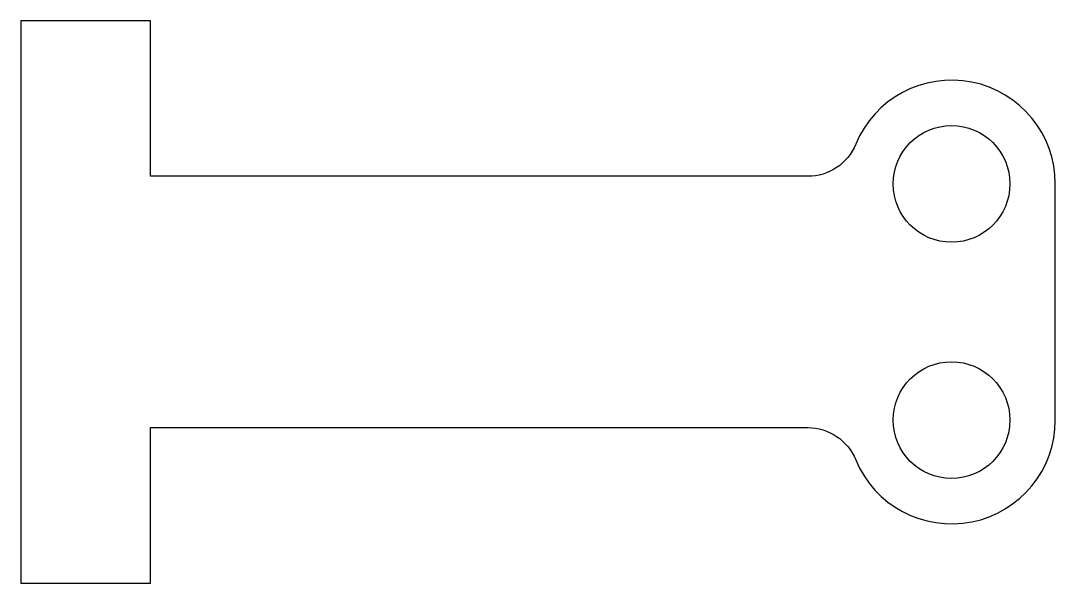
# Model space of a CAD drawing. Header units: millimetres. Extents: x -39.9 to 0, y -6.3 to 15.4.
import ezdxf

# ---------------------------------------------------------------- set-up
doc = ezdxf.new("R2010")
doc.units = ezdxf.units.MM

msp = doc.modelspace()

# ---------------------------------------------------------------- linework, layer by layer
msp.add_lwpolyline([(0, 0), (0, 9.105, 0.820961), (-7.697, 10.634, -0.303531), (-9.545, 9.398), (-34.898, 9.398), (-34.898, 15.398), (-39.898, 15.398), (-39.898, -6.292), (-34.898, -6.292), (-34.898, -0.292), (-9.545, -0.292, -0.303531), (-7.697, -1.528, 0.820961)], format="xyb", close=True)
for centre in [(-4, 9.105), (-4, 0)]:
    msp.add_circle(centre, 2.25)

doc.saveas('drawing.dxf')
